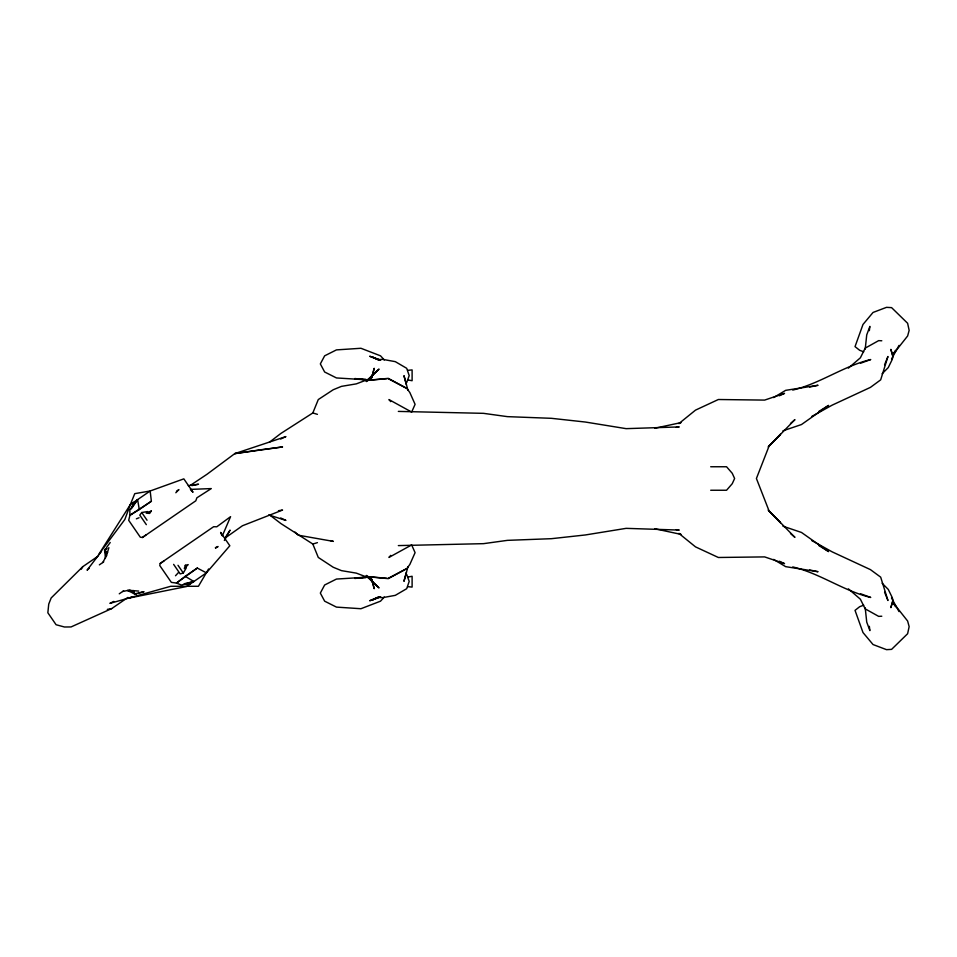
<?xml version="1.0" encoding="UTF-8"?>
<svg xmlns="http://www.w3.org/2000/svg" width="957" height="957" viewBox="0 0 957 957"><rect width="100%" height="100%" fill="white"/><g stroke="black" fill="none" stroke-linecap="round" stroke-linejoin="round"><path stroke-width="1.44" d="M865.212 349.102L866.731 334.89L869.889 326.385L869.339 330.679M371.208 378.135L371.687 375.443M222.335 535.848L230.577 516.66L216.784 526.793L213.626 526.721L160.226 563.422L159.759 565.515L171.351 582.37L176.471 583.064L181.507 585.062L193.864 581.497L185.215 576.341L176.471 583.064L197.274 568.063L206.437 572.86L229.824 545.765L220.624 532.391L221.713 535.047M372.046 376.603L374.199 368.301L371.962 377.07L372.656 374.498L372.333 375.67L379.02 369.079L366.256 381.042M102.722 562.537L106.49 555.861L108.883 547.643M406.402 572.31L403.962 581.33L407.957 566.735M892.127 602.97L890.895 607.647L893.013 600.159L892.056 597.168L888.275 589.428L882.127 583.244M131.348 508.837L133.573 502.377M406.689 382.585L409.201 375.611L406.689 368.301L395.301 361.65L382.465 359.318L378.218 359.665L369.689 356.243L380.443 360.179M768.16 446.871L780.505 434.287L769.081 446.034L756.413 478.5L769.081 510.966L780.505 522.713L768.16 510.129M269.312 442.301L280.844 433.473L312.831 412.957L318.286 399.559L333.215 389.75L341.446 386.365L356.303 383.877L365.179 380.503L388.267 378.374L406.737 388.291L409.835 392.526L415.087 404.344L411.582 412.228M884.579 364.784L887.952 356.494L880.679 379.845L870.427 387.382L832.207 405.122L811.608 416.534M113.775 601.415L109.899 603.377L170.753 586.282L198.422 586.282L208.578 568.972M224.345 540.478L230.075 530.118L225.637 537.033M891.505 359.019L899.03 345.405M173.624 564.367L180.167 573.889L183.313 573.016L186.304 567.86M81.285 569.164L82.816 566.64L97.865 556.304M895.537 350.286L892.426 355.203L907.631 335.967L909.15 330.368L907.619 323.275L891.589 307.628L886.517 307.341L873.035 312.46L862.987 324.471L855.032 346.625L859.673 350.298L863.716 351.805M132.126 507.688L137.593 499.626L139.303 509.543L129.901 515.297L128.705 520.333L140.296 537.188L142.414 537.499L195.814 500.798L196.867 497.831L211.282 488.584L190.419 489.398M106.658 547.344L110.222 542.511M137.593 499.626L129.829 509.878L129.901 515.297L151.362 501.253L150.165 490.989L183.828 478.859L193.027 492.233L190.945 490.271M101.43 551.435L87.075 570.181L89.228 568.231M390.743 555.371L388.925 557.441L411.199 545.191M384.283 597.084L380.515 601.175L360.933 608.724L336.457 607.109L324.65 601.175L320.332 593.089L324.65 584.99L336.457 579.057L366.77 577.179M175.502 575.755L178.469 572.537M175.837 492.759L178.923 489.577L176.483 491.264M769.081 446.034L794.932 419.633L790.494 423.508M882.127 373.756L888.275 367.572L892.056 359.832L893.013 356.841L890.895 349.353L892.127 354.03M82.816 566.64L51.164 597.969L48.735 604.106L47.85 612.767L56.08 624.73L64.478 627.002L71.069 626.943L111.658 608.616L127.939 597.431M107.076 548.385L104.839 550.359L105.378 558.374M848.381 368.146L860.367 357.81L865.224 348.121L878.658 340.632L881.792 340.776M366.423 381.556L372.022 377.429L365.957 380.563L386.568 378.697M142.414 537.499L145.966 534.915M224.895 538.181L242.456 525.752L282.554 510.057L278.439 510.727M139.303 509.543L151.362 501.253M147.617 511.564L141.732 512.521L139.794 515.129L146.337 524.651M99.361 564.857L103.715 561.855M119.266 593.818L123.62 590.816M215.6 548.194L218.052 546.507L215.337 547.667M185.215 576.341L197.274 568.063M206.437 572.86L186.579 586.509L128.382 598.209L132.533 596.69M190.347 485.378L207.047 474.241L234.776 453.618L285.916 436.583L280.688 439.024M160.226 563.422L163.922 561.029M818.678 411.546L828.571 405.409L801.499 424.537L782.934 430.817M773.651 397.586L785.637 390.348L818.044 385.276L809.646 387.047M388.04 578.435L405.72 569.08M379.175 596.678L369.689 600.757L380.443 596.821M779.345 395.779L784.537 393.363L764.631 400.098L718.36 399.512L695.524 410.122L678.896 423.592L680.977 422.623L654.72 428.257M136.373 518.826L139.088 517.749M380.623 596.833L372.763 599.8L378.218 597.335L382.465 597.682L395.301 595.35L406.689 588.699L409.201 581.389L406.689 574.415M863.716 605.195L859.673 606.702L855.032 610.375L862.987 632.529L873.035 644.539L886.517 649.659L891.589 649.372L907.619 633.725L909.15 626.632L907.631 621.033L892.426 601.797L895.537 606.714M860.463 363.277L870.726 359.545C843.356 366.124 820.185 383.554 792.731 390.073M368.23 576.748L354.772 578.411L365.837 577.693M269.312 514.699L280.844 523.527L312.831 544.043L317.425 542.655M138.227 593.28L144.017 591.677L134.758 593.89L127.472 590.517L122.628 591.498M184.378 583.71L193.864 581.497M191.831 485.618L198.53 484.23L188.278 485.666M408.077 577.011L412.108 576.281L412.108 587.084L407.694 586.665M107.316 609.394L111.658 608.616M134.351 594.106L136.923 593.699L134.758 593.89L130.212 590.385L127.472 590.517L129.721 590.17M676.3 427.324L679.207 426.918L626.141 428.652L585.361 422.037L551.447 418.317L507.425 416.642L483.5 413.34L398.339 411.402M407.694 370.335L412.108 369.916L412.108 380.719L408.077 379.989M881.792 616.224L878.658 616.368L865.224 608.879L860.367 599.19L848.381 588.854M398.339 545.598L483.5 543.66L507.425 540.358L551.447 538.683L585.361 534.963L626.141 528.348L679.207 530.082L676.3 529.676M710.692 466.753L726.554 466.753L732.249 473.296L734.617 478.5L732.249 483.704L726.554 490.247L710.692 490.247M184.39 584.069L189.845 584.26M366.77 379.821L336.457 377.943L324.65 372.01L320.332 363.911L324.65 355.825L336.457 349.891L360.933 348.276L380.515 355.825L384.283 359.916M130.212 590.385L138.741 591.091M365.837 379.307L354.772 378.589L368.23 380.252M386.568 578.303L365.957 576.437L372.022 579.571L366.423 575.444M809.646 569.953L818.044 571.724L785.637 566.652L773.651 559.414M654.72 528.743L680.977 534.377L678.896 533.408L695.524 546.878L718.36 557.488L764.631 556.902L784.537 563.637L779.345 561.221M330.572 540.609L333.347 541.387L298.201 535.178L295.007 532.056M312.831 412.957L317.425 414.345M268.965 515.01L285.916 520.417L280.688 517.976M782.934 526.183L801.499 532.463L828.571 551.591L818.678 545.454M792.731 566.927C820.185 573.446 843.356 590.876 870.726 597.455L860.463 593.723M380.623 360.167L372.763 357.2L379.175 360.322M388.04 378.565L405.72 387.92M411.199 411.809L388.925 399.559L390.743 401.629M811.608 540.466L832.207 551.878L870.427 569.618L880.679 577.155L887.952 600.506L884.579 592.216M107.579 552.608L104.839 550.359L105.796 548.409L104.492 550.658L105.689 553.397M790.494 533.492L794.932 537.367L769.081 510.966M366.256 575.958L379.02 587.921L372.333 581.33L374.199 588.699L372.046 580.397M141.732 512.521L147.031 520.225M178.002 565.3L183.313 573.016M891.505 597.981L899.03 611.595M411.582 544.772L415.087 552.656L409.835 564.474L406.737 568.709L388.267 578.626L365.179 576.497L356.303 573.123L341.446 570.635L333.215 567.25L318.286 557.441L312.831 544.043M105.76 552.787L104.839 550.359L106.49 555.861M133.633 590.529L134.758 593.89M406.402 384.69L403.962 375.67L407.957 390.265M371.208 578.865L371.687 581.557M869.339 626.321L869.889 630.615L866.731 622.11L865.212 607.898M185.287 565.288L184.33 568.602L188.194 564.618L185.287 565.288M130.308 504.626L124.841 519.484L98.523 554.761L130.308 504.626L134.758 493.656L150.165 490.989L130.308 504.626M151.314 510.966L149.651 513.431L146.218 513.143L151.314 510.966M260.579 449.79L234.776 453.618L282.554 446.943L260.579 449.79M372.656 582.502L371.962 579.954L372.656 582.502"/></g></svg>
